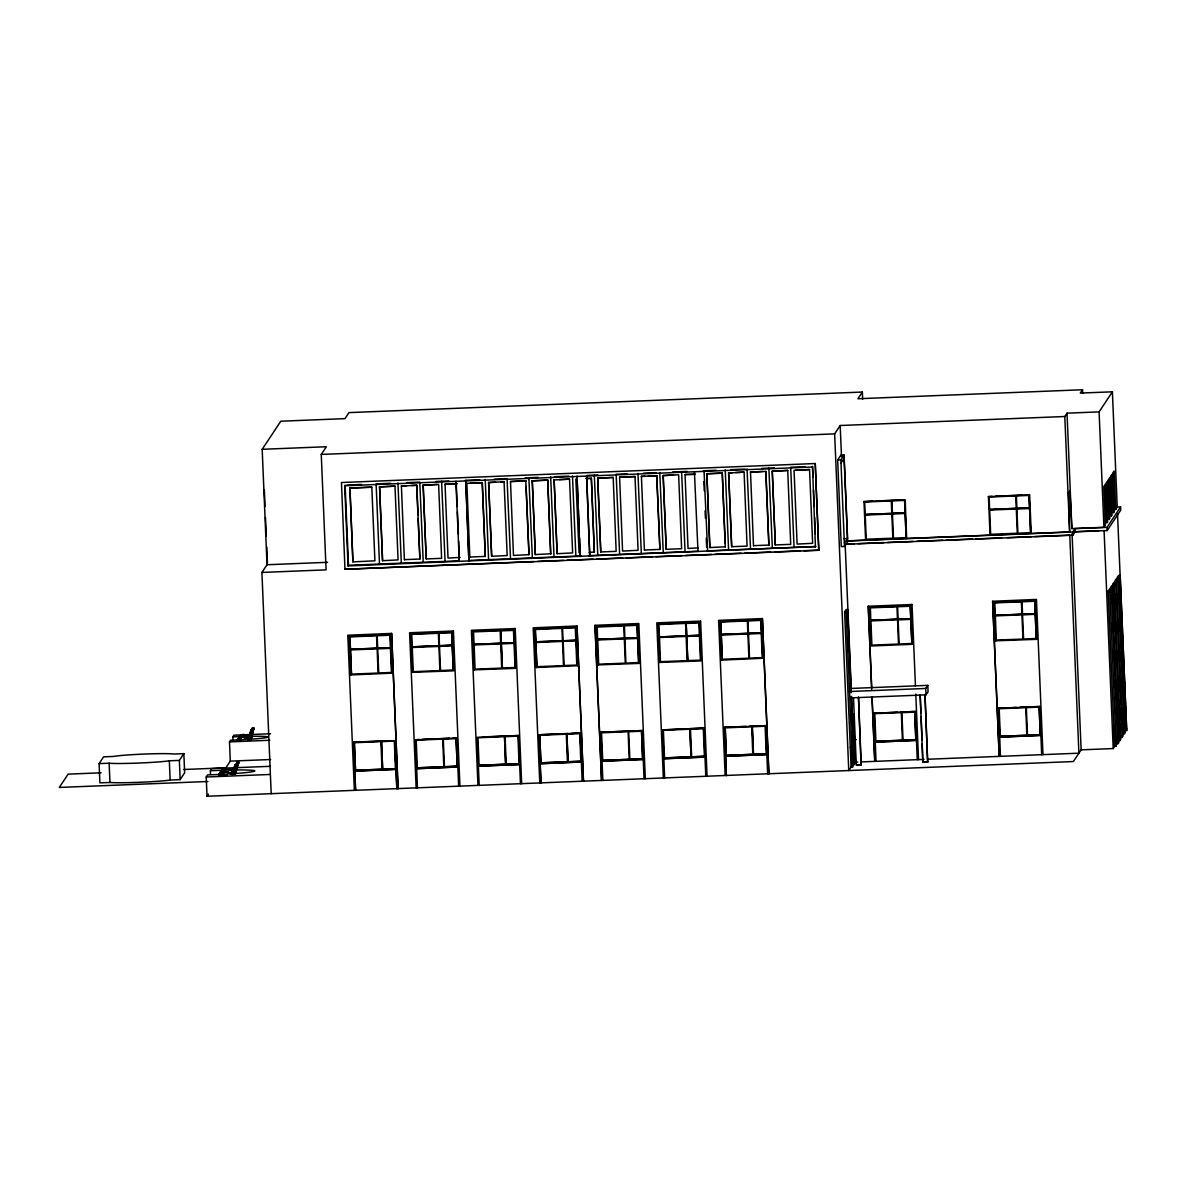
<?xml version="1.0" encoding="UTF-8"?>
<svg xmlns="http://www.w3.org/2000/svg" width="1186" height="1186" viewBox="0 0 1186 1186"><rect width="100%" height="100%" fill="white"/><g stroke="black" fill="none" stroke-linecap="round" stroke-linejoin="round"><path stroke-width="1.5" d="M855.758 739.812C850.451 740.627 856.796 739.931 855.669 739.753M855.758 739.515C852.512 737.618 852.793 741.695 855.684 739.338M853.594 739.708L853.564 740.583L853.668 739.338M854.928 739.901L854.987 739.367M237.496 740.39L237.867 739.515M239.023 738.285L239.127 739.086L240.877 735.394M239.705 740.479L241.321 740.509L240.788 738.507M853.06 719.235L853.179 720.895L851.578 720.969M851.8 720.628L853.401 720.569L853.194 718.494L853.179 719.976L851.563 720.035M221.115 773.242L221.011 771.404M220.626 772.738C220.804 776.786 225.399 772.649 222.775 774.162M223.576 773.672L222.924 774.132M240.239 739.1L240.106 740.138L240.447 739.086M853.787 740.005L853.579 739.293M247.785 739.338L248.319 737.618M241.188 739.901L241.188 738.922M239.275 738.003L239.172 737.203M252.321 730.991L249.935 739.782L251.521 737.381L251.966 735.231L251.002 734.846A18.131 18.086 33.5 0 0 250.869 735.602L249.905 740.153L251.017 735.483M248.941 735.957L250.365 737.633L253.848 728.1M253.878 728.634L251.032 739.916M222.716 772.887L221.767 774.191L222.271 773.168M218.965 774.858L220.937 770.796M235.732 771.671L235.139 773.776L238.668 762.539L237.17 761.901M232.96 769.699L237.511 762.183L238.816 762.613M852.704 717.56L852.69 719.872M851.622 719.161C854.898 719.946 851.622 715.158 852.882 720.554M237.66 739.352L237.749 740.716M251.017 730.116L248.497 740.153L250.928 729.983L251.906 730.368M240.298 739.886L239.335 738.522M239.513 736.921L240.121 737.055M251.061 729.835L251.002 729.894A1.853 1.838 0 0 1 251.951 730.294L253.078 730.754L250.809 735.676L252.737 732.355M252.514 727.878L253.567 728.071A1.853 1.838 0 0 0 252.707 727.685M248.986 739.397L249.89 734.979L251.551 732.296L252.677 732.607M250.854 735.498L252.366 730.932M218.787 774.384L220.122 772.857M251.002 739.812L251.462 737.677L250.513 737.262M233.286 769.551L232.752 770.648L235.199 764.911M251.017 735.379L249.89 734.979M252.544 732.726L253.804 728.515M237.778 739.812L239.794 737.544M250.928 735.157L249.964 734.697L250.572 732.637L252.855 728.041L253.76 728.589M220.907 771.715L221.56 770.455M238.015 761.916L236.992 761.886L233.879 771.76M233.523 769.388L235.258 764.822L236.474 764.792M232.708 773.939L233.257 771.819L234.413 772.19L236.385 769.151L238.801 762.45M234.413 772.19L233.864 774.31L236.355 769.269L235.199 768.884L236.385 769.151M235.317 773.954L235.391 773.198M234.116 773.509L236.785 765.029M234.176 773.435L235.036 770.174A15.181 15.151 33.5 0 1 235.288 769.329M237.126 767.179L235.436 773.598M234.976 770.263L236.726 764.955M236.933 767.298L238.757 762.776M236.992 767.134L234.443 772.086L233.286 771.701L234.25 769.343L233.212 769.877M239.142 737.247L239.542 736.269M235.124 769.744L235.48 769.225M219.039 774.458L219.825 772.694M251.551 730.62L253.003 727.67M251.669 730.724L252.559 727.804M252.855 728.041L250.631 732.488L251.536 733.037L253.923 728.323M237.63 739.397L240.209 735.854L239.542 736.847M219.306 775.081L227.267 775.051M238.638 762.094L235.065 769.818L233.953 769.314M235.139 764.688L236.518 765.133M237.956 739.278L237.467 740.435M235.51 766.245L237.156 761.946M252.396 727.819L253.73 727.907M239.513 736.313L241.277 734.816M271.194 793.686L261.913 572.438L267.013 564.744L262.18 449.301L280.8 421.208L344.978 418.643L348.966 412.609L862.355 392.047L862.667 399.385M99.105 763.621L103.597 756.846L113.619 756.446A31.37 1.586 -2.4 0 1 144.499 754.059A31.37 1.586 -2.4 0 1 173.808 754.044L183.845 753.644L184.645 772.872L180.168 779.647L170.132 780.047A32.615 1.646 -2.4 0 1 139.34 782.3A32.615 1.646 -2.4 0 1 109.942 782.463L99.906 782.864L99.105 763.621L109.142 763.221A32.615 1.646 -2.4 0 0 138.54 763.058A32.615 1.646 -2.4 0 0 169.331 760.804L179.353 760.404L183.845 753.644M261.913 572.438L326.091 569.858L321.258 454.431L326.358 446.737L262.18 449.301M352.909 561.882L349.929 487.965L352.909 561.882L374.909 560.83L371.811 487.09L351.753 487.891M382.559 560.696L379.579 486.779L382.559 560.696L398.081 559.911L394.982 486.156L381.299 486.705M394.982 486.156L379.476 486.942M1072.055 533.656L1081.128 749.848L1073.36 761.545L207.016 796.251L206.216 777.008L207.594 774.918A40.532 2.046 -2.4 0 0 254.827 771.004A40.532 2.046 -2.4 0 0 210.367 770.737L210.515 774.236M210.367 770.737L211.745 768.647L270.423 766.304M183.667 769.506L225.859 767.816L230.292 761.13L229.491 741.887L230.588 740.212A32.393 1.646 -2.4 0 0 266.494 737.603A32.393 1.646 -2.4 0 0 250.528 736.313M232.96 740.375L232.812 736.877L233.924 735.201L270.586 733.734M344.978 569.265L341.464 482.524L815.256 463.548L818.77 550.289L344.978 569.265L533.863 561.541M706.782 550.912L815.864 546.553L348.047 565.93L348.61 565.099M406.531 485.697L401.298 486.067L416.805 485.282L411.675 485.489M237.704 739.204L238.623 737.825M239.261 736.847L240.046 735.631M237.541 739.812L238.653 738.196M240.995 734.964L240.417 735.29M239.468 737.04L239.275 737.796M239.038 738.493L239.661 737.559M240.328 737.01L241.129 736.877M238.015 740.687L240.832 740.435L238.089 740.613M239.972 737.47L240.906 737.232M241.855 734.697L243.308 734.49M242.626 734.86L240.832 735.439L242.774 734.86M239.602 740.094L239.691 739.59M242.329 737.232L241.025 737.262M243.515 734.49L246.614 735.068M240.254 739.856L241.04 738.537M241.484 739.323L240.966 738.759M242.908 734.89L244.879 735.038M242.3 737.292L245.265 738.003M221.041 770.618L222.138 769.521M220.047 772.546L222.227 769.847M221.411 770.144L224.139 769.091M220.285 772.783L220.922 771.789M222.419 769.729L223.472 769.269M222.093 769.581L223.339 768.958M220.626 772.99L221.574 772.145M221.085 771.997L223.161 771.523M221.308 772.279L220.596 772.546M246.51 735.513L249.638 737.959M245.398 737.544L247.889 737.87M224.095 769.151L226.911 769.032M207.016 796.251L208.395 794.16M221.945 773.568L222.701 772.59M223.413 771.493L223.902 771.478M224.273 768.795L227.638 768.736L226.748 768.647M247.666 735.468L248.022 735.631M223.027 771.923L224.228 771.849M219.395 774.903L222.731 774.488M247.489 739.515L245.546 738.196M248.704 735.735L248.23 735.72M247.978 739.501L247.281 738.67L248.852 737.825M232.812 736.877A32.393 1.646 -2.4 0 1 248.897 736.328L249.668 735.394M225.696 771.656L224.362 771.552M247.726 738.211L249.46 737.04M228.112 769.21L230.084 769.714M227.593 768.795L232.13 769.744L231.122 769.536M248.022 738.092L248.823 737.766M227.92 772.012L228.364 772.13M227.356 772.412L224.584 771.923M251.966 735.231L250.365 737.633L249.505 737.188M229.298 773.094L230.558 773.791M230.44 769.922L232.456 770.93M231.092 772.516L230.736 773.435L230.766 772.635M233.005 769.64L232.634 770.559M234.709 767.268L236.726 764.199L237.823 764.733L235.821 767.787L234.709 767.268L235.895 767.668M231.922 772.175L230.944 772.857M231.285 773.835L230.855 772.827M234.324 768.973L233.612 769.684M423.105 485.193L438.627 484.407L441.607 558.324L426.204 558.947L423.105 485.193L436.908 484.481M457.025 483.666L444.928 484.318L456.906 483.844M350.745 674.953L349.247 636.304L350.745 674.953L392.062 673.129M349.914 636.926L350.433 649.32L377.044 648.253L376.585 635.77L349.914 636.926L350.433 649.32M418.198 518.475L419.888 559.036L404.5 559.644M350.463 649.958L377.133 648.816L378.082 673.055L351.471 674.122L350.463 649.958L351.471 674.122M419.888 559.036L416.686 485.445M423.239 562.105L419.77 482.109L407.035 482.628M426.204 558.947L423.224 485.03M377.697 648.223L377.222 635.74L389.883 635.236L390.357 647.719L377.697 648.223L390.357 647.719M500.655 481.931L504.08 481.783L507.178 555.537L491.656 556.323L488.573 482.569L495.526 482.124M349.129 636.467L390.446 634.658L391.943 673.307M391.617 633.398L398.066 788.675L391.617 633.398L347.794 635.236L354.362 790.35M445.061 561.23L441.592 481.234M390.372 648.357L377.711 648.875L378.734 673.025L391.439 672.432L390.431 648.282M504.08 481.783L488.573 482.569M510.499 481.531L525.902 480.908L510.499 481.531L513.479 555.448L528.986 554.663L526.124 486.438M470.279 483.147L482.257 482.658L485.356 556.412L469.952 557.02M412.239 646.844L438.909 645.688L412.239 646.844L411.764 634.362L438.39 633.294L438.85 645.777M353.68 742.125L355.592 790.38L353.68 742.125L389.512 740.687M354.347 742.732L380.914 741.591L382.011 769.254L355.503 770.307L354.347 742.732L355.503 770.307M550.808 553.788L535.301 554.574L532.203 480.819L547.724 480.034L550.704 553.951L547.724 480.034M485.237 556.575L482.257 482.658L466.854 483.28L469.834 557.198M410.934 633.991L452.251 632.182L453.749 670.831L412.654 672.314M491.656 556.323L488.676 482.405M354.777 771.152L396.094 769.329L354.836 771.063M438.879 646.414L412.268 647.482L413.277 671.647L439.887 670.579L438.924 646.34M439.487 645.747L452.207 645.154L451.688 632.761L439.028 633.265L439.487 645.747L452.207 645.154M453.363 631.011L409.6 632.761L416.153 787.875M557.109 553.699L554.129 479.781L557.109 553.699L572.63 552.913L569.532 479.159L559.273 479.574M381.492 741.65L394.315 741.057L395.427 768.706L382.648 769.225L381.492 741.65L382.648 769.225M452.177 645.881L439.517 646.4L440.525 670.55L453.245 669.957L452.237 645.807L453.245 669.957M510.514 558.621L507.045 478.625L494.31 479.129M394.775 740.642L396.836 788.646L394.775 740.642L353.576 742.288M569.532 479.159L554.025 479.945M382.011 769.254L355.563 770.233M576.989 476.149L580.132 556.634L579.598 538.088M528.986 554.663L525.783 481.086M474.029 644.369L473.57 631.886L500.181 630.819L500.64 643.301L474.029 644.369L500.7 643.212M532.336 557.746L528.867 477.75M535.301 554.574L532.321 480.656M395.427 768.706L382.707 769.136M419.058 739.501L415.367 739.812L456.684 737.988L453.096 738.137M591.354 478.284L594.334 552.202L591.354 478.284L586.225 478.492M597.67 478.195L613.177 477.424L616.157 551.327L600.753 551.95L597.67 478.195L613.177 477.424M474.341 670.001L472.843 631.352L514.042 629.707L515.554 668.355L474.459 669.838M500.774 630.878L501.337 643.197L513.953 642.768L501.337 643.197L500.774 630.878L513.434 630.374M417.309 767.831L416.212 740.183L442.704 739.115L443.816 766.779L417.309 767.831L443.816 766.779M500.67 643.939L474.118 644.932L475.067 669.171L501.693 668.103L500.729 643.865M501.322 643.924L502.39 667.985L515.05 667.481L514.027 643.331L501.322 643.924L502.39 667.985M515.169 628.536L471.391 630.285L477.958 785.399M619.596 477.157L634.999 476.55L619.596 477.157L622.576 551.075L638.083 550.289L634.999 476.55M417.442 787.83L415.485 739.649M579.05 552.661L575.847 479.07M456.061 738.656L443.297 739.174L444.454 766.749L457.218 766.23L456.061 738.656L457.203 764.318M534.53 629.04L536.146 667.525L577.463 665.702L575.847 627.231L534.53 629.04L536.146 667.525M444.454 766.749L457.277 766.156M535.316 629.499L535.835 641.893L562.446 640.825L561.986 628.343L535.316 629.499L535.835 641.893M644.828 476.149L641.3 476.461L656.807 475.675L648.253 476.016M535.864 642.53L562.535 641.389L563.483 665.628L536.873 666.695L535.864 642.53L536.873 666.695M597.788 555.122L594.319 475.126M457.781 767.016L416.582 768.676L457.84 766.942M600.753 551.95L597.774 478.032M663.122 475.586L678.629 474.8L681.609 548.718L666.206 549.326L663.122 475.586L673.5 475.008M458.641 786.17L456.684 737.988M459.931 786.125L453.423 630.922M478.373 766.2L519.587 764.54M479.1 765.355L505.666 764.214L504.51 736.639L477.943 737.781L479.1 765.355L505.666 764.214M619.611 554.247L616.142 474.252L627.053 473.807M563.083 640.796L575.803 640.218L575.284 627.809L562.564 628.402L563.083 640.796L575.744 640.292M575.847 627.231L577.463 665.702M577.019 625.971L583.468 781.263L577.019 625.971L533.196 627.809L539.763 782.923M504.51 736.639L505.607 764.303M479.188 785.428L477.172 737.336L518.475 735.513L511.314 735.809M685.048 474.533L695.204 474.296L685.048 474.533L688.028 548.451L698.406 547.873M564.121 665.598L563.172 641.359L575.833 640.855L576.796 665.094L564.18 665.509M517.867 736.18L505.088 736.699L506.244 764.273L519.083 763.68L517.926 736.106M694.418 471.761L698.005 551.594M656.807 475.675L659.905 549.414L644.502 550.037M595.001 625.333L601.554 780.447L595.001 625.333L638.824 623.51L645.317 778.698M506.244 764.273L519.083 763.68M704.054 471.376L707.627 551.208M725.358 546.79L709.851 547.576L706.871 473.659L722.274 473.051L725.209 543.114M597.685 639.328L624.296 638.261L597.64 639.417L597.166 626.934M659.905 549.414L656.703 475.838M538.963 734.86L540.979 782.953L538.963 734.86L580.28 733.037L571.326 733.408M539.749 735.305L540.905 762.88L567.412 761.827L566.315 734.164L539.749 735.305L540.905 762.88M663.256 552.498L659.772 472.502M666.206 549.326L663.226 475.408M725.254 546.968L722.274 473.051M623.732 625.956L597.107 627.023M597.952 665.049L596.439 626.401L637.638 624.755L639.15 663.404L598.055 664.886M520.446 783.694L518.475 735.513M521.662 783.738L515.213 628.447M735.528 472.517L744.096 472.176L747.076 546.094L731.673 546.702L728.575 472.962L732.118 472.651M624.889 638.32L637.608 637.742L637.09 625.333L624.429 625.837L624.889 638.32L637.608 637.742M685.063 551.623L681.594 471.628M637.09 625.333L637.549 637.816M566.893 734.223L579.717 733.63L580.814 761.279L568.05 761.797L566.893 734.223L568.05 761.797M744.096 472.176L728.575 472.962M637.579 638.453L624.918 638.972L625.926 663.122L638.646 662.529L637.638 638.379L638.646 662.529M762.494 471.435L750.397 472.087L765.8 471.465L768.884 545.219L765.904 471.302M709.851 547.576L706.871 473.659M659.431 636.941L686.101 635.8L685.582 623.391L658.912 624.548L659.431 636.941L686.042 635.874M772.219 471.213L787.726 470.427L790.706 544.344L775.303 544.952L772.219 471.213L787.726 470.427M580.814 761.279L568.109 761.708M600.887 732.222L642.086 730.561L600.887 732.222L602.844 780.403M581.377 762.064L580.28 733.037M731.673 546.702L728.693 472.784M659.742 662.574L658.245 623.925L699.443 622.279L700.941 660.928L659.861 662.411M660.469 661.744L659.52 637.505L686.131 636.437L687.079 660.676L660.528 661.655M686.16 623.451L698.88 622.858L699.355 635.34L686.694 635.844L686.16 623.451L686.738 635.77L699.399 635.266M582.178 781.307L580.176 733.215M601.984 761.249L643.286 759.425L602.028 761.16M602.71 760.404L629.203 759.351L602.71 760.404L601.554 732.829L628.106 731.688L629.203 759.351M686.709 636.497L687.776 660.558L700.392 660.142L699.429 635.904L686.709 636.497L687.776 660.558M700.57 621.108L656.792 622.858L663.359 777.972M750.53 548.999L747.061 469.004M769.002 545.056L753.599 545.664M809.549 469.552L794.042 470.338L797.125 544.092L812.632 543.307L809.549 469.552L795.85 470.101M815.434 547.22L812.514 466.38L812.973 477.321M853.357 745.505L851.756 745.564L852.556 764.807L848.761 770.544L834.647 433.868L840.192 425.507L1064.791 416.508L1067.015 413.158L1099.096 411.883L1112.394 391.81L1080.313 393.085L1082.536 389.749L857.923 398.748L862.355 392.047M815.256 463.548L818.77 550.289M641.463 731.228L628.699 731.747L629.855 759.322L642.619 758.818L641.522 731.154L642.619 758.818M719.932 621.627L721.548 660.098L762.85 658.274L761.249 619.804L719.932 621.627L721.548 660.098M629.855 759.322L642.679 758.729M720.717 622.072L721.236 634.466L747.847 633.398L747.388 620.915L720.717 622.072L721.236 634.466M772.338 548.125L768.869 468.129M775.303 544.952L772.323 471.05M721.266 635.103L747.921 633.961L748.885 658.2L722.274 659.268L721.266 635.103L722.274 659.268M837.657 460.005L840.859 455.157L844.076 455.039L847.708 541.602L844.491 546.464L841.274 546.583L837.657 460.005L840.859 459.886L844.076 455.039M685.968 728.812L662.574 729.909L703.876 728.085L689.555 728.664M841.111 462.925L844.091 458.404L847.456 538.563L844.462 543.084M644.042 778.742L642.086 730.561M663.775 758.773L704.973 757.113M664.501 757.928L663.404 730.279L689.911 729.212L691.067 756.787L664.501 757.928L691.067 756.787L689.852 729.301M748.485 633.368L761.145 632.864L748.485 633.368L747.966 620.975L760.686 620.382L761.145 632.864M761.249 619.804L762.85 658.274M762.42 618.558L768.869 773.835L762.42 618.558L718.597 620.382L725.15 775.496M664.634 777.927L662.678 729.746M761.175 633.502L748.514 634.021L749.522 658.171L762.242 657.578L761.234 633.428M703.268 728.753L690.489 729.271L691.646 756.846L704.469 756.253L691.646 756.846M872.94 501.115L863.882 501.634L905.185 499.825L906.682 538.474M854.365 543.781L845.055 544.315L1072.87 535.183L1075.079 531.847L1074.946 528.63L1107.027 527.355L1120.562 506.941L1115.211 507.163M865.172 514.487L864.713 502.004L891.323 500.937L891.783 513.419L865.172 514.487L891.783 513.419M726.306 755.452L725.209 727.804L726.306 755.452L752.858 754.311L726.366 755.378M705.789 776.356L703.772 728.263M707.064 776.311L700.615 621.034M865.602 539.956L863.986 501.47M866.21 539.289L865.261 515.05L891.872 513.983L892.821 538.222L866.269 539.2M725.58 756.297L766.882 754.474M892.435 513.39L891.961 500.907L904.621 500.403L905.14 512.812L892.435 513.39L905.14 512.812M752.295 726.796L765.118 726.203L766.215 753.866L753.451 754.37L752.295 726.796L753.451 754.37M904.621 500.403L905.096 512.886M905.17 513.449L906.134 537.688L905.17 513.449L892.45 514.042L893.473 538.192L906.193 537.599M767.638 773.791L765.682 725.61L749.552 726.262M851.133 766.957L852.749 766.882L851.088 767.016L844.595 611.828L846.107 609.545L847.708 609.485L851.192 692.624M852.704 766.957L846.196 611.768L847.708 609.485M846.285 612.984L847.708 610.834M766.215 753.866L753.51 754.281M766.779 754.637L725.639 756.208M871.68 689.392L868.256 606.179L871.666 687.613M869.649 607.321L910.848 605.675L869.649 607.321L871.147 645.97L912.345 644.309L910.848 605.675M847.901 651.455L849.324 649.305M870.835 620.337L897.505 619.181L870.835 620.337L870.376 607.855L896.987 606.787L897.446 619.27M898.098 619.24L910.804 618.647L910.285 606.254L897.624 606.758L898.098 619.24L910.804 618.647M911.975 604.504L868.196 606.254M853.505 697.724L856.322 765.059L861.14 764.866L858.486 697.279L861.14 764.866M992.015 496.341L988.323 496.652L1029.626 494.844L1026.038 494.977M910.789 619.374L898.113 619.878L899.136 644.042L911.856 643.449L910.833 619.3L911.856 643.449M853.134 763.413L854.735 763.354L853.386 714.031L851.252 714.12M851.948 723.786L853.564 723.727L852.601 725.017L852.512 716.403L853.401 715.291L852.764 716.255M850.733 718.79L852.156 716.64M852.245 716.418L853.134 715.469L853.194 723.045M989.613 509.506L1016.283 508.349L989.613 509.506L989.154 497.023L1015.765 495.956L1016.224 508.438M852.719 723.742L852.719 721.518L853.03 724.765M853.194 731.673L853.475 721.414L851.607 721.488M990.043 534.96L988.427 496.489M851.756 745.564L850.332 747.714L851.933 747.654M897.372 712.208L873.978 713.305L915.281 711.481L900.96 712.06M851.681 724.186L853.594 724.29L854.706 753.214L853.831 754.459L854.128 753.688M1016.876 508.409L1029.581 507.816L1029.063 495.422L1016.402 495.926L1016.876 508.409L1029.581 507.816M1029.063 495.422L1029.537 507.904M854.454 761.783L854.765 761.308M854.202 763.369L855.091 762.109L854.721 753.51M856.322 765.059L861.303 764.614M1029.552 508.542L1016.891 509.046L1017.914 533.211L1030.619 532.618L1029.611 508.468L1030.619 532.618M875.179 742.154L916.496 740.346L875.238 742.08M875.905 741.324L874.808 713.661L901.316 712.608L902.413 740.257L875.905 741.324L902.413 740.257M876.039 761.308L874.082 713.127M851.252 697.857L926.014 694.863L925.747 688.458L927.793 685.375L851.207 688.443L845.158 544.152M1031.242 533.315L1029.626 494.844M926.014 694.863L928.06 691.779L927.793 685.375M914.673 712.149L901.894 712.667L903.05 740.242L915.829 739.723L914.732 712.074L915.829 739.723M992.638 601.272L999.205 756.386L992.638 601.272L1036.46 599.434L1042.968 754.622M1004.838 601.91L993.972 602.503L1035.289 600.679L1008.426 601.762M903.05 740.242L915.888 739.649M995.276 615.356L1021.947 614.2L995.276 615.356L994.817 602.873L1021.368 601.88M1035.289 600.679L1036.786 639.328L995.706 640.811M996.314 640.144L995.365 615.905L1021.976 614.837L1022.925 639.076L996.373 640.069M917.252 759.663L915.281 711.481M918.527 759.618L915.785 694.092M846.73 540.875L1069.639 531.936L1068.482 492.768L1069.905 490.619L1071.847 528.6L1067.015 413.158M1072.87 535.183L1072.737 531.98L1074.946 528.63M927.645 762.138L924.991 694.551L927.645 762.138L922.827 762.331L922.234 743.874M1022.54 614.259L1035.245 613.666L1034.726 601.272L1022.065 601.776L1022.54 614.259L1035.245 613.666M1034.726 601.272L1035.2 613.755M1035.274 614.304L1036.238 638.542L1035.274 614.304L1022.554 614.897L1023.577 639.061L1036.282 638.468M1071.847 528.6L1103.944 527.31L1105.411 525.072L1103.81 486.601L1105.233 484.451L1106.834 522.937L1107.635 521.736L1106.019 483.251L1107.442 481.116L1109.058 519.587L1109.844 518.401L1108.228 479.93L1109.651 477.78L1111.267 516.251L1112.097 514.991L1110.481 476.52L1111.905 474.37L1113.521 512.856L1114.306 511.655L1112.705 473.184L1114.128 471.035L1115.729 509.506L1112.527 509.639M1115.729 509.506L1117.242 507.237L1112.394 391.81M1075.079 531.847L1107.175 530.557L1120.696 510.158L1120.562 506.941M1016.432 707.434L998.419 708.324L1039.722 706.5L1020.019 707.286M999.62 737.173L1040.937 735.364L999.679 737.084M1000.347 736.343L1026.854 735.276L1000.347 736.343L999.19 708.768L1025.757 707.627L1026.854 735.276M1111.297 588.79L1109.785 591.073L1116.293 746.261L1114.692 746.32L1108.184 591.132L1109.696 588.849L1111.297 588.79L1117.761 744.052L1116.159 744.111M1112.008 587.722L1113.521 585.439L1111.919 585.513L1110.407 587.782L1112.008 587.722L1118.517 742.925L1116.901 742.985L1116.589 735.587M1114.217 584.387L1115.729 582.118L1114.114 582.178L1112.601 584.461L1114.217 584.387L1120.711 739.59L1119.11 739.649L1118.961 735.957M1116.471 580.992L1117.983 578.709L1116.382 578.768L1114.87 581.051L1116.471 580.992L1123.023 736.121L1121.407 736.18M1118.68 577.641L1120.192 575.373L1118.591 575.432L1117.079 577.715L1118.68 577.641L1125.232 732.77L1123.587 732.904M1000.48 756.327L998.523 708.146M1109.888 592.288L1111.312 590.139M1113.521 586.788L1112.097 588.938L1113.713 627.424L1115.137 625.274M1114.306 585.617L1115.729 583.468M1116.575 582.207L1117.998 580.058M1118.783 578.857L1120.207 576.722M1039.158 707.078L1040.27 734.742L1027.491 735.261L1026.335 707.671L1039.158 707.078L1040.27 734.742M1027.491 735.261L1040.315 734.653M1111.504 630.759L1112.928 628.61M1115.922 624.088L1117.345 621.938M1118.176 620.678L1119.599 618.529M1120.399 617.343L1121.823 615.193M1041.679 754.681L1039.722 706.5M1114.321 698.094L1115.744 695.945M1117.968 692.609L1116.545 694.759L1118.561 742.851L1116.945 742.91M1118.739 691.423L1120.162 689.274M1121.007 688.013L1122.43 685.864M1123.216 684.678L1124.639 682.528M1081.128 749.848L1113.209 748.559L1118.413 740.701L1120.029 740.642L1113.521 585.439M1126.507 728.486L1125.054 730.695L1126.7 730.561L1120.192 575.373M1122.223 737.307L1120.577 737.44L1122.223 737.307L1115.729 582.118M1126.7 730.561L1117.523 514.146M232.856 771.419L231.878 772.249M238.697 737.781L239.468 737.277M234.072 769.462L235.021 769.966M231.789 772.56L232.412 771.834L231.478 772.649M241.188 735.261L242.463 734.875M230.81 772.575L228.75 772.323M241.307 736.906L245.042 737.41M241.381 737.203L242.018 737.218M321.258 454.431L834.647 433.868M346.949 485.03L361.537 484.451M390.668 483.28L376.125 483.858L379.49 564.032M436.137 481.457L448.857 480.953M465.223 480.3L479.767 479.707M525.22 477.884L537.955 477.38M554.322 476.728L568.865 476.149M587.04 475.408L597.952 474.978M643.42 473.155L656.14 472.651M672.506 471.998L687.05 471.405M703.417 470.753L716.136 470.249M730.695 469.656L745.238 469.078M761.605 468.426L774.325 467.907M805.235 466.676L790.691 467.254L794.057 547.413M812.069 467.047L344.696 485.771L348.047 565.93M349.826 488.128L371.707 487.253M532.203 480.819L547.606 480.211M586.106 478.67L591.251 478.462M706.752 473.837L722.155 473.214M876.528 500.966L903.391 499.899M995.588 496.208L1022.465 495.125M843.898 538.711L847.456 538.563M1073.76 531.728L1098.725 530.735M846.745 541.038L1072.737 531.98M267.013 564.744L327.529 562.312M460.109 557.42L448.026 558.072L445.046 484.155M589.205 552.409L594.453 552.039M858.041 543.633L883.822 542.595M887.499 542.447L913.279 541.409M916.956 541.276L942.737 540.238M946.413 540.09L972.194 539.052M975.87 538.904L1001.651 537.881M1007.166 537.658L1031.108 536.695M1034.785 536.546L1069.772 535.153L1078.904 753.184L927.689 759.248M459.486 560.815L348.491 565.262L345.126 485.104M468.589 560.459L581.318 555.938M588.582 555.656L697.679 551.282M537.569 561.393L563.483 560.355M567.175 560.207L593.089 559.169M596.795 559.021L622.694 557.983M626.401 557.835L652.315 556.797M656.021 556.649L681.92 555.611M685.627 555.463L711.541 554.425M715.232 554.277L741.146 553.239M744.852 553.091L770.767 552.053M774.458 551.905L800.372 550.867M804.078 550.719L818.889 550.126M1108.184 591.132L1109.785 591.073M844.595 611.828L846.196 611.768M350.493 649.231L377.104 648.164M535.894 641.804L562.505 640.736M721.281 634.377L747.906 633.324M849.161 691.527L925.747 688.458M850.54 715.188L852.675 715.099M229.491 741.887L269.83 740.272M853.001 716.729L852.897 718.197M851.385 718.716L853.253 718.642M851.444 719.294L853.327 719.22M851.726 719.798L853.223 719.101M851.859 721.725L853.46 721.651L853.401 720.169L853.283 722.852M422.646 739.352L449.509 738.285M482.658 736.951L507.727 735.943M540.875 734.623L567.738 733.541M745.979 726.41L724.483 727.27L726.381 775.525L724.483 727.27L765.563 725.788M851.607 722.111L853.208 722.052L853.149 720.554M1124.239 711.452L1125.855 711.392M725.15 727.878L751.702 726.736L752.813 754.4M851.622 723.371L853.253 723.312L853.297 724.765L851.696 724.824M853.223 724.083L852.882 725.313M853.505 724.364L854.394 753.688M1123.631 714.728L1122.03 714.787L1122.831 734.03L1124.491 733.897L1117.983 578.709M1120.607 716.937L1122.208 716.878M1119.777 718.197L1121.378 718.138M1118.354 720.347L1119.955 720.287M1115.967 721.592L1119.169 721.459M1116.145 723.682L1117.746 723.608M1113.743 724.942L1116.96 724.809M230.292 761.13L270.63 759.514M101.136 772.812L68.121 774.132L59.3 787.445L207.876 781.485M540.964 762.806L567.471 761.738M581.496 761.901L540.179 763.725L581.436 761.99M206.216 777.008L270.378 774.443M478.432 766.112L519.631 764.466M663.834 758.684L705.033 757.039M854.483 752.057L854.083 752.873M854.706 753.214L853.816 754.163L854.765 762.598M1116.337 746.202L1114.736 746.261L1113.921 727.018M854.291 762.183L857.715 762.049M861.125 761.916L924.027 759.396M854.498 762.598L855.417 762.331L853.386 714.031M852.556 764.807L854.216 764.673L851.34 696.315M922.99 762.079L927.808 761.886M237.304 761.679L237.467 761.768A2.52 2.52 0 0 1 238.267 762.153L238.682 762.153M222.686 774.577L227.208 775.125M226.141 771.715L227.49 771.908M227.756 772.531L228.957 772.872M250.572 736.995L251.521 737.381M251.491 732.577L252.44 732.978M251.032 734.727L251.995 735.127M236.281 764.985L236.533 765A2.52 2.52 0 0 0 235.48 764.629M236.651 764.347L237.763 764.851M235.569 765.103L236.681 765.637M250.572 732.637L251.491 733.156M252.218 730.087L253.137 730.635M251.254 730.443L252.173 730.991M852.793 719.754L852.986 722.911M1117.775 594.334L1118.161 603.57M1119.021 623.895L1119.332 631.293M1120.177 651.618L1120.562 660.854M1121.333 679.326L1121.719 688.562M1122.579 708.887L1122.89 716.285M1115.403 593.978L1115.878 605.068M1116.649 623.539L1117.034 632.79M1117.805 651.262L1118.19 660.498M1118.976 678.97L1119.362 688.206M1120.207 708.531L1120.592 717.767M1113.076 595.55L1113.387 602.933M1114.232 623.258L1114.543 630.641M1115.389 650.966L1115.789 660.202M1116.634 680.527L1116.945 687.924M1117.79 708.25L1118.19 717.486M1110.704 595.179L1111.015 602.562M1111.875 622.887L1112.26 632.123M1113.031 650.61L1113.417 659.846M1114.277 680.171L1114.588 687.554M1115.433 707.879L1115.744 715.262M1107.027 527.355L1107.175 530.557M1099.096 411.883L1103.944 527.31M1104.077 530.513L1113.209 748.559M1082.536 389.749L1082.685 393.411M1064.791 416.508L1069.639 531.936M1021.428 601.806L1021.887 614.289M994.09 602.34L995.588 640.974M920.929 712.934L920.173 694.744L922.827 762.331M921.092 716.581L922.085 740.242M912.019 604.415L915.444 685.864M910.24 606.342L910.759 618.736M872.095 697.664L874.764 761.368L871.992 696.79M852.867 715.321L853.134 719.828M840.192 425.507L841.497 456.654M851.548 696.671L852.319 714.861M853.342 735.142L854.083 754.148M854.098 754.444L854.38 760.241M840.859 459.886L844.491 546.464M813.507 490.07L814.189 506.466M814.649 517.392L815.331 533.789M765.682 725.61L766.734 750.871M750.501 471.909L753.495 545.827M725.239 469.878L728.589 550.037M703.876 481.679L704.262 490.796M705.092 510.84L705.403 518.119M706.248 538.162L706.619 547.265M703.313 728.678L704.425 756.342M641.418 476.283L644.398 550.2M637.964 473.377L641.315 553.536M623.777 625.867L624.251 638.35M577.226 481.605L578.145 503.472M578.368 508.942L579.361 532.618M572.497 476.001L575.862 556.16M550.675 476.876L554.04 557.035M513.494 630.285L513.953 642.768M485.222 479.5L488.588 559.659M456.21 482.806L457.203 506.496M457.44 511.952L458.359 533.819M458.656 541.112L459.279 561.482L455.913 481.323M451.629 632.85L452.148 645.243M416.805 485.282L418.035 514.783M411.053 633.828L412.55 672.477M401.402 485.904L404.382 559.822M397.947 482.984L401.313 563.157M390.446 634.658L391.988 671.306M264.345 489.907L265.041 506.481M265.501 517.526L266.287 535.939M266.746 546.983L267.443 563.558M179.353 760.404L180.168 779.647M169.331 760.804L170.132 780.047M109.142 763.221L109.942 782.463M853.312 722.719L853.327 724.305M853.179 721.859L853.253 723.312M852.823 719.858L852.912 721.874M233.449 769.21L232.174 774.606L233.434 769.254M465.772 480.597L468.9 561.097L465.772 480.597M586.625 475.764L589.753 556.249L586.625 475.764M597.714 639.98L624.325 638.913L625.289 663.152L598.678 664.219L597.714 639.98M870.924 620.886L897.535 619.818L898.484 644.057L871.873 645.125L870.924 620.886M989.702 510.054L1016.313 509.002L1017.262 533.24L990.651 534.293L989.702 510.054M853.386 725.639L852.838 726.469L853.386 725.639M854.602 754.785L854.053 755.601L854.735 754.77M853.549 722.837L851.933 722.897L853.52 722.897"/></g></svg>
